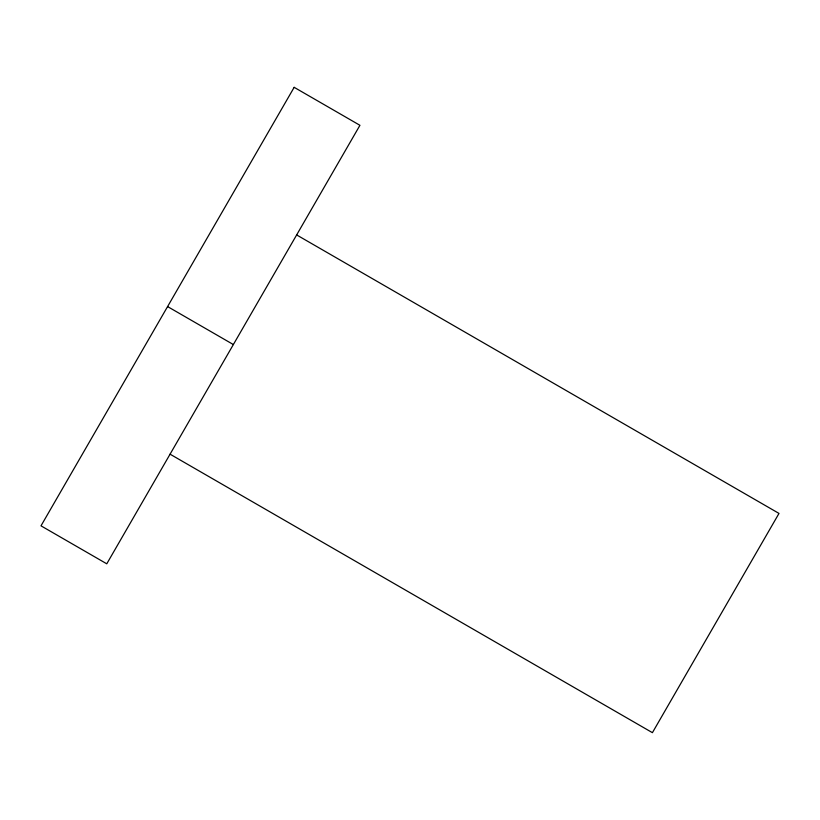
<?xml version="1.0" encoding="UTF-8"?>
<svg xmlns="http://www.w3.org/2000/svg" width="820" height="820" viewBox="0 0 820 820"><rect width="100%" height="100%" fill="white"/><g stroke="black" fill="none" stroke-linecap="round" stroke-linejoin="round"><path stroke-width="1.23" d="M296.656 234.93L779 513.422L652.412 732.67L170.068 454.178M167.587 306.577L233.362 344.554M294.165 87.33L41 525.835L106.774 563.811L359.939 125.306L294.165 87.33"/></g></svg>
